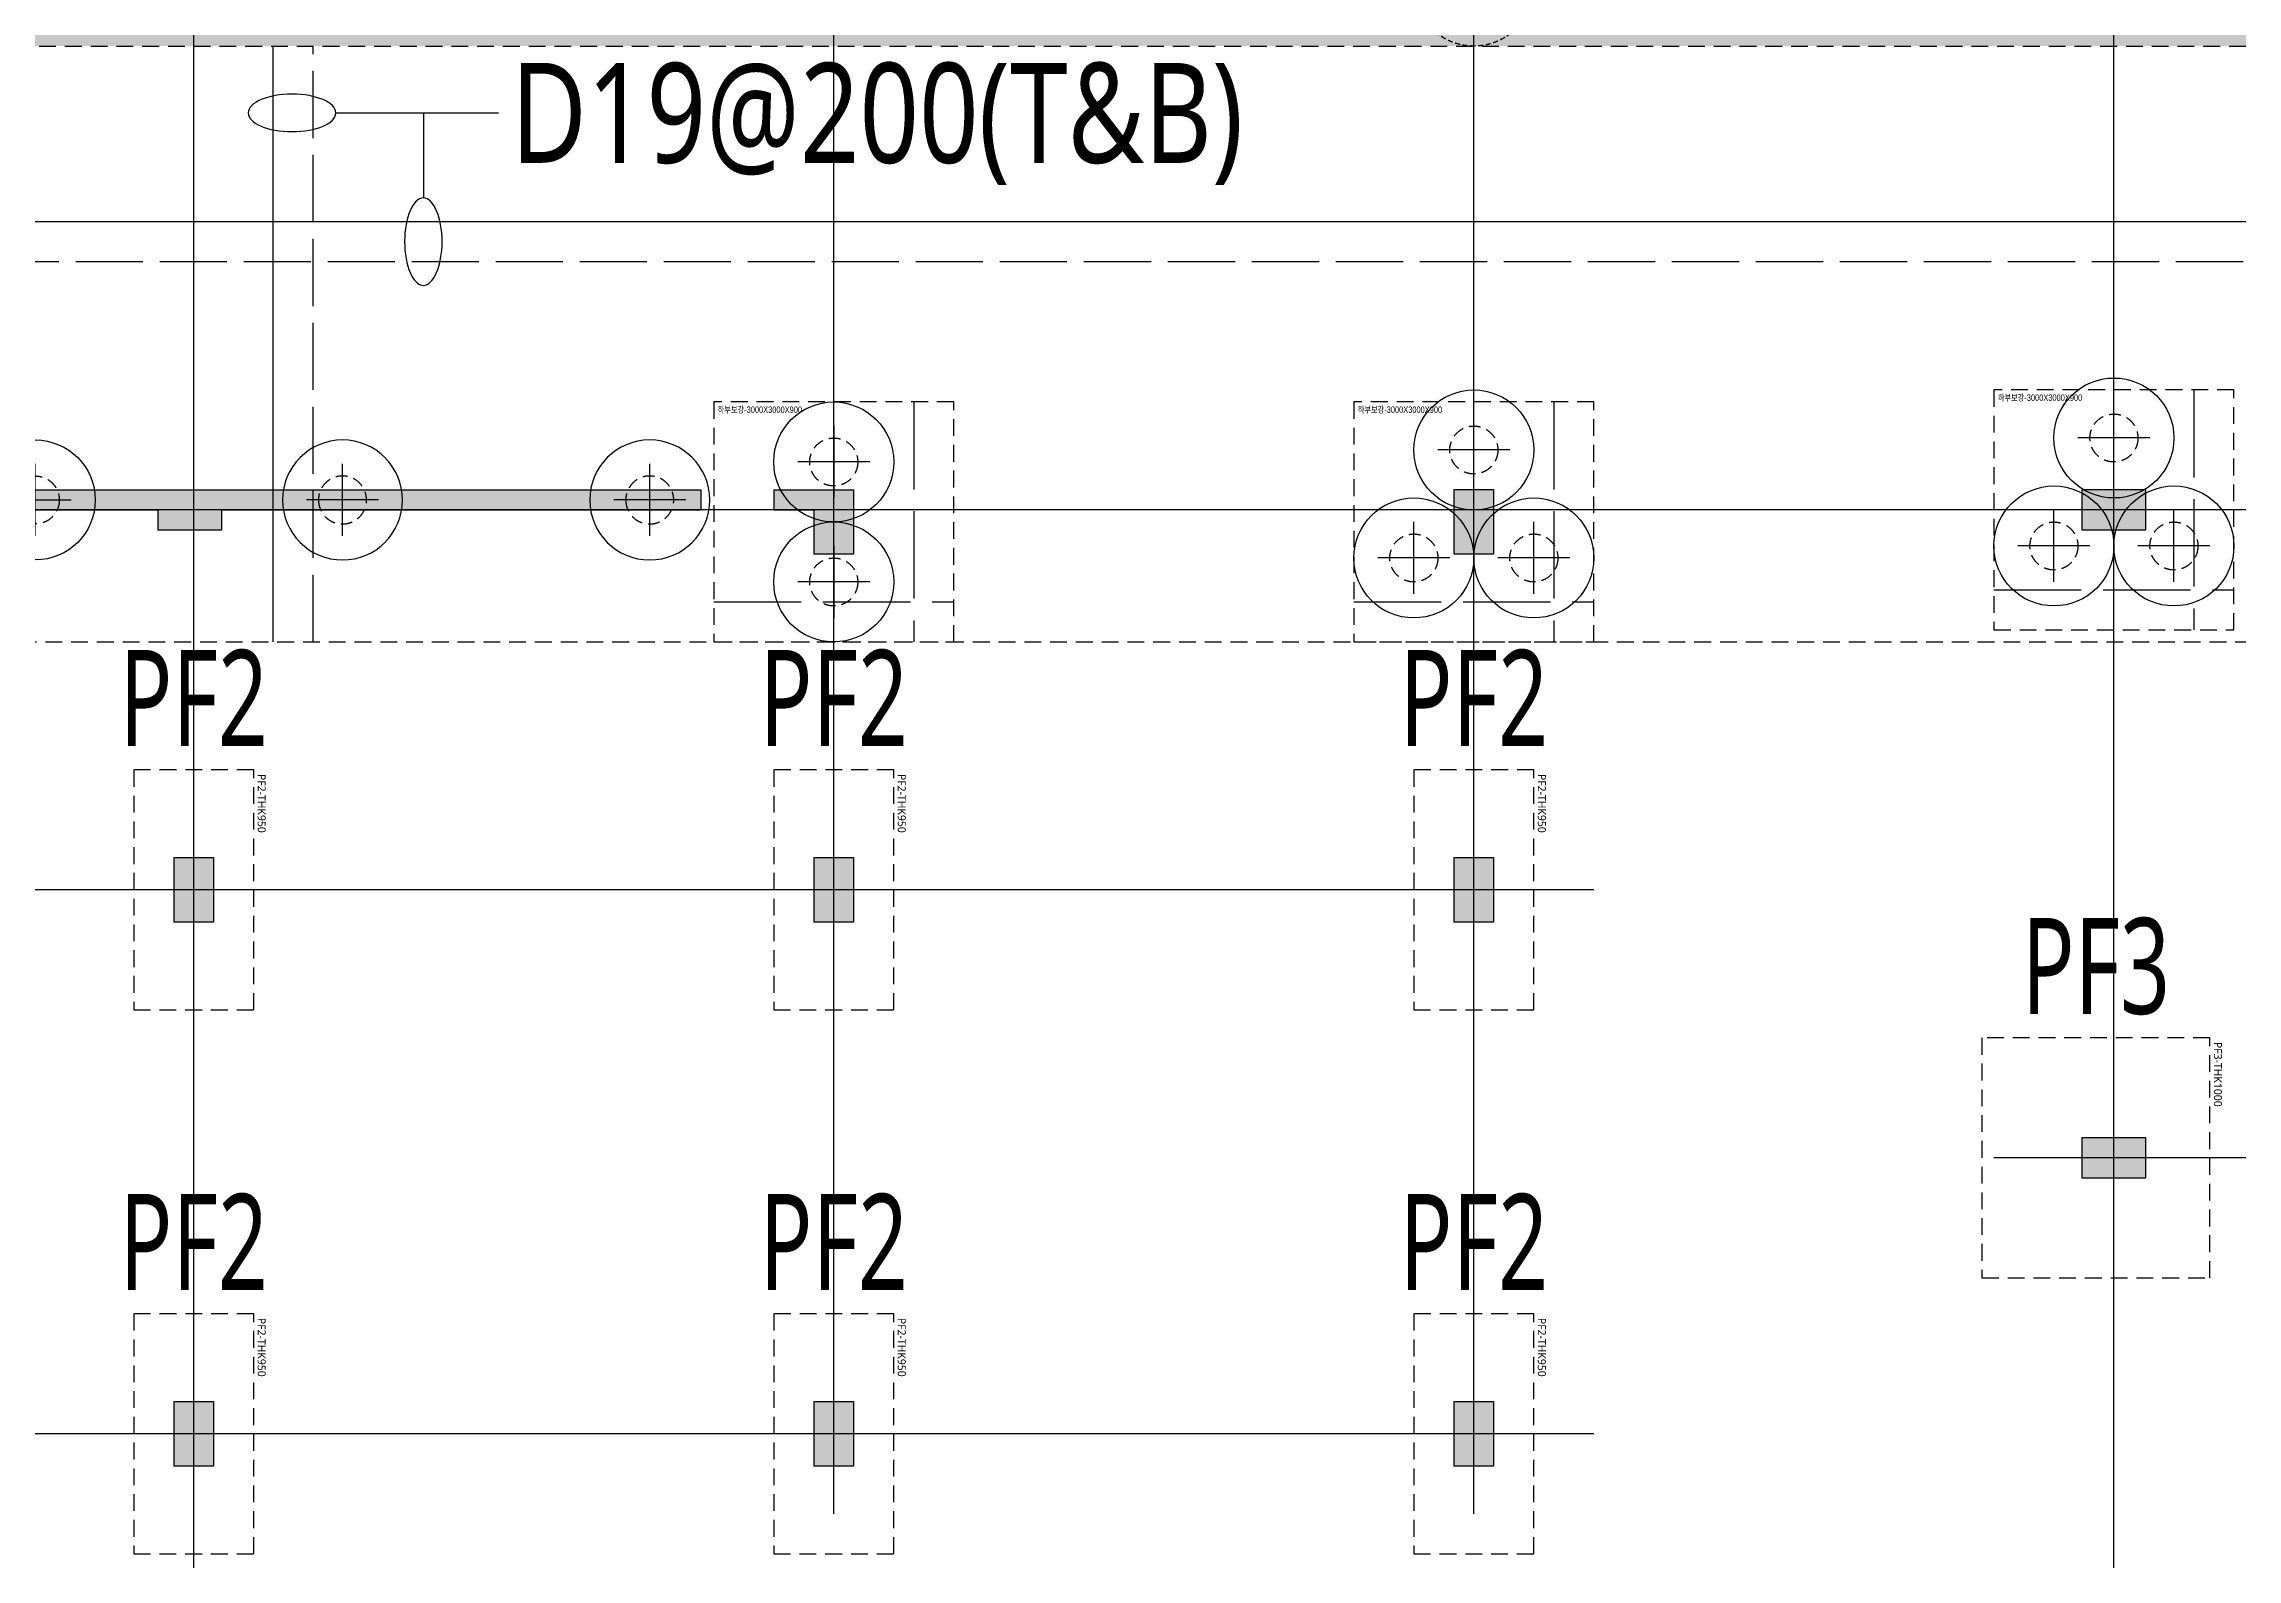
# Model space of a CAD drawing. Header units: millimetres. Extents: x 327808 to 2562540, y -728300 to 402793.
# Drawn here: x 808928 to 836340, y 260097 to 279041 of the extents above; entities that cross this region are included whole.
import ezdxf
from ezdxf.enums import TextEntityAlignment as Align

# ---------------------------------------------------------------- set-up
doc = ezdxf.new("R2010")
doc.units = ezdxf.units.MM
doc.header["$LTSCALE"] = 140
for name, pattern in [('HID2', [7.5, 6, -1.5]), ('XS-기초$0$CONTINOUS', [0]), ('XS-기초$0$HID', [2.3, 1.5, -0.8]), ('XS-기초$0$HID2', [7.5, 6, -1.5])]:
    doc.linetypes.add(name, pattern=pattern)
for name, color, linetype in [('252', 252, 'Continuous'), ('BAR-Bot', 2, 'HID2'), ('BAR-TOP', 2, 'Continuous'), ('LEADER', 7, 'Continuous'), ('NAME-F', 6, 'Continuous'), ('XS-기초$0$252', 252, 'Continuous'), ('XS-기초$0$BAR-B', 2, 'XS-기초$0$HID2'), ('XS-기초$0$CEN-P', 14, 'XS-기초$0$CONTINOUS'), ('XS-기초$0$MAT', 3, 'XS-기초$0$HID'), ('XS-기초$0$PILE', 3, 'XS-기초$0$HID'), ('XS-기초$0$PILE-P', 4, 'XS-기초$0$HID'), ('XS-기초$0$WALL', 11, 'Continuous'), ('XS-기초$0$기초연단', 3, 'Continuous'), ('XS-기초$0$하부보강', 7, 'XS-기초$0$HID')]:
    doc.layers.add(name, color=color, linetype=linetype)
doc.layers.add('TEXT', color=3, linetype='Continuous', lineweight=9)
doc.layers.add('XS-기초$0$DEFPOINT', color=144, linetype='Continuous', plot=False)
doc.styles.add('XS-기초$0$맑은고딕', font='malgun.ttf')
doc.styles.add('돋음', font='')
doc.styles.add('맑은고딕', font='malgun.ttf')
doc.styles.get('돋음').set_extended_font_data('Dotum')

# ---------------------------------------------------------------- blocks, each defined once
blk = doc.blocks.new('XS-기초$0$A$C762E058C')
at = {"layer": 'XS-기초$0$252'}
h = blk.add_hatch(color=256, dxfattribs=at)
h.dxf.hatch_style = 1
h.paths.add_polyline_path([(6100, -22900), (5300, -22900), (5300, -23400), (6100, -23400)])
h.paths.add_polyline_path([(6100, -31000), (5300, -31000), (5300, -31500), (6100, -31500)])
h.paths.add_polyline_path([(6100, -39100), (5300, -39100), (5300, -39600), (6100, -39600)])
h.paths.add_polyline_path([(6100, -47200), (5300, -47200), (5300, -47700), (6100, -47700)])
h.paths.add_polyline_path([(6100, -55300), (5300, -55300), (5300, -55800), (6100, -55800)])
h.paths.add_polyline_path([(6100, -63400), (5300, -63400), (5300, -63900), (6100, -63900)])
h.paths.add_polyline_path([(50390, -22900), (50390, -23150), (44400, -23150), (44400, -23400), (43600, -23400), (43600, -23150), (40100, -23150), (40100, -23700), (39600, -23700), (39600, -23150), (34900, -23150), (34900, -23700), (34400, -23700), (34400, -23150), (26900, -23150), (26900, -23700), (26400, -23700), (26400, -22900)])
h.paths.add_polyline_path([(51300, -22900), (51300, -23150), (51800, -23150), (51800, -23700), (52300, -23700), (52300, -22900)])
h.paths.add_polyline_path([(40100, -28300), (40100, -27500), (39600, -27500), (39600, -28300)])
h.paths.add_polyline_path([(13600, -23700), (13600, -22900), (13100, -22900), (13100, -23700)])
h.paths.add_polyline_path([(13600, -28300), (13600, -27500), (13100, -27500), (13100, -28300)])
h.paths.add_polyline_path([(26900, -28300), (26900, -27500), (26400, -27500), (26400, -28300)])
h.paths.add_polyline_path([(18900, -23700), (18900, -22900), (18400, -22900), (18400, -23700)])
h.paths.add_polyline_path([(52300, -28300), (52300, -27500), (51800, -27500), (51800, -28300)])
h.paths.add_polyline_path([(44300, -28300), (44300, -27500), (43800, -27500), (43800, -28300)])
h.paths.add_polyline_path([(34900, -28300), (34900, -27500), (34400, -27500), (34400, -28300)])
h.paths.add_polyline_path([(18900, -28300), (18900, -27500), (18400, -27500), (18400, -28300)])
h.paths.add_polyline_path([(35050, -47200), (34250, -47200), (34250, -47700), (35050, -47700)])
h.paths.add_polyline_path([(40250, -47200), (39450, -47200), (39450, -47700), (40250, -47700)])
h.paths.add_polyline_path([(34900, -39750), (34900, -38950), (34400, -38950), (34400, -39750)])
h.paths.add_polyline_path([(40250, -39100), (39450, -39100), (39450, -39600), (40250, -39600)])
h.paths.add_polyline_path([(40100, -35100), (40100, -34300), (39600, -34300), (39600, -35100)])
h.paths.add_polyline_path([(44450, -39100), (43650, -39100), (43650, -39600), (44450, -39600)])
h.paths.add_polyline_path([(44300, -35100), (44300, -34300), (43800, -34300), (43800, -35100)])
h.paths.add_polyline_path([(34900, -35100), (34900, -34300), (34400, -34300), (34400, -35100)])
h.paths.add_polyline_path([(44450, -47200), (43650, -47200), (43650, -47700), (44450, -47700)])
h.paths.add_polyline_path([(44450, -63400), (43650, -63400), (43650, -63900), (44450, -63900)])
h.paths.add_polyline_path([(44450, -55300), (43650, -55300), (43650, -55800), (44450, -55800)])
h.paths.add_polyline_path([(52250, -63400), (51450, -63400), (51450, -63900), (52250, -63900)])
h.paths.add_polyline_path([(60350, -55300), (59550, -55300), (59550, -55800), (60350, -55800)])
h.paths.add_polyline_path([(52250, -55300), (51450, -55300), (51450, -55800), (52250, -55800)])
h.paths.add_polyline_path([(60350, -63400), (59550, -63400), (59550, -63900), (60350, -63900)])
h.paths.add_polyline_path([(52300, -35100), (52300, -34300), (51800, -34300), (51800, -35100)])
h.paths.add_polyline_path([(60300, -35100), (60300, -34300), (59800, -34300), (59800, -35100)])
h.paths.add_polyline_path([(60350, -39100), (59550, -39100), (59550, -39600), (60350, -39600)])
h.paths.add_polyline_path([(52250, -39100), (51450, -39100), (51450, -39600), (52250, -39600)])
h.paths.add_polyline_path([(60350, -47200), (59550, -47200), (59550, -47700), (60350, -47700)])
h.paths.add_polyline_path([(52250, -47200), (51450, -47200), (51450, -47700), (52250, -47700)])
h.paths.add_polyline_path([(60300, -23700), (60300, -22900), (59800, -22900), (59800, -23700)])
h.paths.add_polyline_path([(60300, -28300), (60300, -27500), (59800, -27500), (59800, -28300)])
h = blk.add_hatch(color=256, dxfattribs=at)
h.dxf.hatch_style = 1
h.paths.add_polyline_path([(93400, -71500), (92600, -71500), (92600, -72000), (93400, -72000)])
h.paths.add_polyline_path([(85300, -71500), (84500, -71500), (84500, -72000), (85300, -72000)])
h.paths.add_polyline_path([(93400, -63400), (92600, -63400), (92600, -63900), (93400, -63900)])
h.paths.add_polyline_path([(85300, -63400), (84500, -63400), (84500, -63900), (85300, -63900)])
h.paths.add_polyline_path([(93400, -55300), (92600, -55300), (92600, -55800), (93400, -55800)])
h.paths.add_polyline_path([(85300, -55300), (84500, -55300), (84500, -55800), (85300, -55800)])
h.paths.add_polyline_path([(93400, -47200), (92600, -47200), (92600, -47700), (93400, -47700)])
h.paths.add_polyline_path([(85300, -47200), (84500, -47200), (84500, -47700), (85300, -47700)])
h.paths.add_polyline_path([(93400, -39100), (92600, -39100), (92600, -39600), (93400, -39600)])
h.paths.add_polyline_path([(85300, -39100), (84500, -39100), (84500, -39600), (85300, -39600)])
h.paths.add_polyline_path([(73650, -71500), (72850, -71500), (72850, -72000), (73650, -72000)])
h.paths.add_polyline_path([(77850, -71500), (77050, -71500), (77050, -72000), (77850, -72000)])
h.paths.add_polyline_path([(68450, -71500), (67650, -71500), (67650, -72000), (68450, -72000)])
h.paths.add_polyline_path([(73650, -63400), (72850, -63400), (72850, -63900), (73650, -63900)])
h.paths.add_polyline_path([(77850, -63400), (77050, -63400), (77050, -63900), (77850, -63900)])
h.paths.add_polyline_path([(68450, -63400), (67650, -63400), (67650, -63900), (68450, -63900)])
h.paths.add_polyline_path([(73650, -55300), (72850, -55300), (72850, -55800), (73650, -55800)])
h.paths.add_polyline_path([(77850, -55300), (77050, -55300), (77050, -55800), (77850, -55800)])
h.paths.add_polyline_path([(68450, -55300), (67650, -55300), (67650, -55800), (68450, -55800)])
h.paths.add_polyline_path([(73650, -47200), (72850, -47200), (72850, -47700), (73650, -47700)])
h.paths.add_polyline_path([(77850, -47200), (77050, -47200), (77050, -47700), (77850, -47700)])
h.paths.add_polyline_path([(68450, -47200), (67650, -47200), (67650, -47700), (68450, -47700)])
h.paths.add_polyline_path([(73650, -39100), (72850, -39100), (72850, -39600), (73650, -39600)])
h.paths.add_polyline_path([(77850, -39100), (77050, -39100), (77050, -39600), (77850, -39600)])
h.paths.add_polyline_path([(68450, -39100), (67650, -39100), (67650, -39600), (68450, -39600)])
h.paths.add_polyline_path([(73650, -22900), (72850, -22900), (72850, -23400), (73650, -23400)])
h.paths.add_polyline_path([(73650, -31000), (72850, -31000), (72850, -31500), (73650, -31500)])
h.paths.add_polyline_path([(101500, -63400), (100700, -63400), (100700, -63900), (101500, -63900)])
h.paths.add_polyline_path([(101500, -41540), (100700, -41540), (100700, -42040), (101500, -42040)])
h.paths.add_polyline_path([(101500, -35500), (100700, -35500), (100700, -36000), (101500, -36000)])
h.paths.add_polyline_path([(101500, -29350), (100700, -29350), (100700, -29850), (101500, -29850)])
h.paths.add_polyline_path([(101500, -22900), (100700, -22900), (100700, -23400), (101500, -23400)])
h.paths.add_polyline_path([(68450, -22900), (67650, -22900), (67650, -23400), (68450, -23400)])
h.paths.add_polyline_path([(77850, -22900), (77050, -22900), (77050, -23400), (77850, -23400)])
h.paths.add_polyline_path([(85300, -22900), (84500, -22900), (84500, -23400), (85300, -23400)])
h.paths.add_polyline_path([(93400, -31000), (92600, -31000), (92600, -31500), (93400, -31500)])
h.paths.add_polyline_path([(77850, -31000), (77050, -31000), (77050, -31500), (77850, -31500)])
h.paths.add_polyline_path([(85300, -31000), (84500, -31000), (84500, -31500), (85300, -31500)])
h.paths.add_polyline_path([(93400, -22900), (92600, -22900), (92600, -23400), (93400, -23400)])
h.paths.add_polyline_path([(68450, -31000), (67650, -31000), (67650, -31500), (68450, -31500)])
h.paths.add_polyline_path([(101500, -47580), (100700, -47580), (100700, -48080), (101500, -48080)])
h.paths.add_polyline_path([(101500, -55300), (100700, -55300), (100700, -55800), (101500, -55800)])
h.paths.add_polyline_path([(101700, -72000), (101700, -71200), (101200, -71200), (101200, -72000)])
h.paths.add_polyline_path([(125700, -72000), (125700, -71200), (125200, -71200), (125200, -72000)])
h.paths.add_polyline_path([(117700, -72000), (117700, -71200), (117200, -71200), (117200, -72000)])
h.paths.add_polyline_path([(109700, -72000), (109700, -71200), (109200, -71200), (109200, -72000)])
h.paths.add_polyline_path([(136755, -71500), (135955, -71500), (135955, -72000), (136755, -72000)])
h.paths.add_polyline_path([(144555, -71500), (143755, -71500), (143755, -72000), (144555, -72000)])
h.paths.add_polyline_path([(133700, -72000), (133700, -71200), (133200, -71200), (133200, -72000)])
blk = doc.blocks.new('XS-기초$0$PF2')
at = {"layer": 'XS-기초$0$MAT', "linetype": 'XS-기초$0$HID'}
blk.add_lwpolyline([(-1500, -750), (1500, -750), (1500, 750), (-1500, 750)], close=True, dxfattribs=at)
at = {"layer": 'XS-기초$0$DEFPOINT', "color": 1, "style": 'XS-기초$0$맑은고딕'}
blk.add_text('PF2-THK950', height=100, dxfattribs=at).set_placement((-1450, 850), align=Align.MIDDLE_LEFT)
blk = doc.blocks.new('XS-기초$0$PILE-P')
at = {"layer": 'XS-기초$0$DEFPOINT'}
blk.add_circle((0, 0), 750, dxfattribs=at)
at = {"layer": 'XS-기초$0$PILE-P', "color": 4, "linetype": 'XS-기초$0$CONTINOUS'}
for p, q in [((0, -450), (0, 450)), ((-450, 0), (450, 0))]:
    blk.add_line(p, q, dxfattribs=at)
at = {"layer": 'XS-기초$0$PILE-P', "linetype": 'XS-기초$0$HID', "ltscale": 0.7}
blk.add_circle((0, 0), 300, dxfattribs=at)
blk = doc.blocks.new('XS-기초$0$PF3')
at = {"layer": 'XS-기초$0$MAT', "linetype": 'XS-기초$0$HID'}
blk.add_lwpolyline([(-1500, -1650), (1500, -1650), (1500, 1200), (-1500, 1200)], close=True, dxfattribs=at)
at = {"layer": 'XS-기초$0$DEFPOINT', "color": 1, "style": 'XS-기초$0$맑은고딕'}
blk.add_text('PF3-THK1000', height=100, dxfattribs=at).set_placement((-1450, 1300), align=Align.MIDDLE_LEFT)
blk = doc.blocks.new('XS-기초$0$PILE-600')
at = {"layer": 'XS-기초$0$DEFPOINT', "color": 173, "linetype": 'XS-기초$0$HID', "ltscale": 0.3}
blk.add_circle((0, 0), 750, dxfattribs=at)
at = {"layer": 'XS-기초$0$PILE', "linetype": 'Continuous'}
for p, q in [((0, -450), (0, 450)), ((-450, 0), (450, 0))]:
    blk.add_line(p, q, dxfattribs=at)
at = {"layer": 'XS-기초$0$PILE', "ltscale": 0.5}
blk.add_circle((0, 0), 300, dxfattribs=at)
blk = doc.blocks.new('XS-기초$0$하부보강')
at = {"layer": 'XS-기초$0$BAR-B', "ltscale": 1.3}
for p, q in [((1000, 1500), (1000, -1500)), ((-1500, -1000), (1500, -1000))]:
    blk.add_line(p, q, dxfattribs=at)
at = {"layer": 'XS-기초$0$하부보강', "linetype": 'XS-기초$0$HID'}
blk.add_lwpolyline([(-1500, -1500), (1500, -1500), (1500, 1500), (-1500, 1500)], close=True, dxfattribs=at)
at = {"layer": 'XS-기초$0$DEFPOINT', "color": 1, "style": '돋음', "width": 0.8}
blk.add_text('하부보강-3000X3000X900', height=80, dxfattribs=at).set_placement((-1450, 1404), align=Align.MIDDLE_LEFT)

msp = doc.modelspace()

# ---------------------------------------------------------------- hatches: boundary and pattern name
at = {"layer": '252'}
h = msp.add_hatch(color=256, dxfattribs=at)
h.dxf.hatch_style = 1
h.paths.add_polyline_path([(839380.4, 279013.9), (839380.4, 288988.9), (838630.4, 288988.9), (838630.4, 297788.9), (829805.4, 297788.9), (829805.4, 302138.9), (821345.4, 302138.9), (821345.4, 314823.9), (825155.4, 314823.9), (825155.4, 321073.9), (809680.4, 321073.9), (809680.4, 290468.9), (808975.4, 290468.9), (808975.4, 282838.9), (808225.4, 282838.9), (808225.4, 279013.9)])

# ---------------------------------------------------------------- linework, layer by layer
at = {"layer": 'BAR-Bot'}
for p, q in [((812292.9, 271563.9), (812292.9, 279013.9)), ((792525.4, 276318.9), (841500.4, 276318.9))]:
    msp.add_line(p, q, dxfattribs=at)
at = {"layer": 'BAR-TOP'}
for p, q in [((811792.9, 271563.9), (811792.9, 279013.9)), ((792525.4, 276818.9), (841500.4, 276818.9))]:
    msp.add_line(p, q, dxfattribs=at)
at = {"layer": 'LEADER'}
for p, q in [((812577.2, 278178.3), (814608.4, 278178.3)), ((813670.9, 278178.3), (813670.9, 277115.8))]:
    msp.add_line(p, q, dxfattribs=at)
at = {"layer": 'LEADER', "extrusion": (0, 0, -1)}
for centre, major_axis in [((812030.3, 278178.3), (546.9, 0)), ((813670.9, 276568.9), (0, -546.9))]:
    msp.add_ellipse(centre, major_axis=major_axis, ratio=0.4285714, dxfattribs=at)
at = {"layer": 'XS-기초$0$CEN-P'}
for p, q in [((810800.4, 146453.9), (810800.4, 341453.9)), ((818800.4, 260663.9), (818800.4, 341453.9)), ((826800.4, 260663.9), (826800.4, 341453.9)), ((834800.4, 223613.9), (834800.4, 341453.9)), ((955930.4, 273213.9), (731950.4, 273213.9)), ((828300.4, 268463.9), (778600.4, 268463.9)), ((955930.4, 265113.9), (833300.4, 265113.9)), ((828300.4, 261663.9), (788560.4, 261663.9))]:
    msp.add_line(p, q, dxfattribs=at)
at = {"layer": 'XS-기초$0$WALL'}
for p, q in [((793150.4, 273463.9), (817140.4, 273463.9)), ((817140.4, 273463.9), (817140.4, 273213.9)), ((818050.4, 273463.9), (819050.4, 273463.9)), ((818050.4, 273463.9), (818050.4, 273213.9)), ((819050.4, 272663.9), (819050.4, 273463.9)), ((827050.4, 273463.9), (826550.4, 273463.9)), ((826550.4, 273463.9), (826550.4, 272663.9)), ((827050.4, 272663.9), (827050.4, 273463.9)), ((834400.4, 273463.9), (834400.4, 272963.9)), ((835200.4, 273463.9), (834400.4, 273463.9)), ((835200.4, 272963.9), (835200.4, 273463.9)), ((806850.4, 273213.9), (810350.4, 273213.9)), ((810350.4, 273213.9), (810350.4, 272963.9)), ((811150.4, 273213.9), (817140.4, 273213.9)), ((811150.4, 272963.9), (811150.4, 273213.9)), ((818050.4, 273213.9), (818550.4, 273213.9)), ((818550.4, 273213.9), (818550.4, 272663.9)), ((810350.4, 272963.9), (811150.4, 272963.9)), ((834400.4, 272963.9), (835200.4, 272963.9)), ((818550.4, 272663.9), (819050.4, 272663.9)), ((826550.4, 272663.9), (827050.4, 272663.9)), ((811050.4, 268863.9), (810550.4, 268863.9)), ((810550.4, 268863.9), (810550.4, 268063.9)), ((811050.4, 268063.9), (811050.4, 268863.9)), ((819050.4, 268863.9), (818550.4, 268863.9)), ((818550.4, 268863.9), (818550.4, 268063.9)), ((819050.4, 268063.9), (819050.4, 268863.9)), ((827050.4, 268863.9), (826550.4, 268863.9)), ((826550.4, 268863.9), (826550.4, 268063.9)), ((827050.4, 268063.9), (827050.4, 268863.9)), ((810550.4, 268063.9), (811050.4, 268063.9)), ((818550.4, 268063.9), (819050.4, 268063.9)), ((826550.4, 268063.9), (827050.4, 268063.9)), ((834400.4, 265363.9), (834400.4, 264863.9)), ((835200.4, 265363.9), (834400.4, 265363.9)), ((835200.4, 264863.9), (835200.4, 265363.9)), ((834400.4, 264863.9), (835200.4, 264863.9)), ((811050.4, 262063.9), (810550.4, 262063.9)), ((810550.4, 262063.9), (810550.4, 261263.9)), ((811050.4, 261263.9), (811050.4, 262063.9)), ((819050.4, 262063.9), (818550.4, 262063.9)), ((818550.4, 262063.9), (818550.4, 261263.9)), ((819050.4, 261263.9), (819050.4, 262063.9)), ((827050.4, 262063.9), (826550.4, 262063.9)), ((826550.4, 262063.9), (826550.4, 261263.9)), ((827050.4, 261263.9), (827050.4, 262063.9)), ((810550.4, 261263.9), (811050.4, 261263.9)), ((818550.4, 261263.9), (819050.4, 261263.9)), ((826550.4, 261263.9), (827050.4, 261263.9))]:
    msp.add_line(p, q, dxfattribs=at)
at = {"layer": 'XS-기초$0$기초연단', "linetype": 'XS-기초$0$HID'}
for p, q in [((808225.4, 279013.9), (839380.4, 279013.9)), ((792525.4, 271563.9), (841500.4, 271563.9))]:
    msp.add_line(p, q, dxfattribs=at)

# ---------------------------------------------------------------- block references
at = {"layer": 'XS-기초$0$252'}
msp.add_blockref('XS-기초$0$A$C762E058C', (766750.4, 296363.9), dxfattribs=at)
at = {"layer": 'XS-기초$0$PILE'}
msp.add_blockref('XS-기초$0$PILE-600', (826800.4, 279763.9), dxfattribs=at)
at = {"layer": 'XS-기초$0$PILE-P'}
for name, p, rotation in [('XS-기초$0$PILE-P', (826800.4, 273963.9), 89.99999999999997), ('XS-기초$0$PILE-P', (834800.4, 274113.9), 89.99999999999997), ('XS-기초$0$PILE-P', (818800.4, 273813.9), 180), ('XS-기초$0$PILE-P', (826050.4, 272613.9), 89.99999999999997), ('XS-기초$0$PILE-P', (827550.4, 272613.9), 89.99999999999997), ('XS-기초$0$PILE-P', (834050.4, 272763.9), 89.99999999999997), ('XS-기초$0$PILE-P', (835550.4, 272763.9), 89.99999999999997), ('XS-기초$0$PILE-P', (818800.4, 272313.9), 180), ('XS-기초$0$PF2', (810800.4, 268463.9), 270), ('XS-기초$0$PF2', (818800.4, 268463.9), 270), ('XS-기초$0$PF2', (826800.4, 268463.9), 270), ('XS-기초$0$PF3', (834800.4, 265113.9), 270), ('XS-기초$0$PF2', (810800.4, 261663.9), 270), ('XS-기초$0$PF2', (818800.4, 261663.9), 270), ('XS-기초$0$PF2', (826800.4, 261663.9), 270)]:
    msp.add_blockref(name, p, dxfattribs=dict(at, rotation=rotation))
msp.add_blockref('XS-기초$0$PILE-P', (808820.4, 273338.9), dxfattribs=at)
at = {"layer": 'XS-기초$0$PILE-P', "xscale": -1}
for p in [(812660.4, 273338.9), (816500.4, 273338.9)]:
    msp.add_blockref('XS-기초$0$PILE-P', p, dxfattribs=at)
at = {"layer": 'XS-기초$0$하부보강'}
for p in [(834800.4, 273213.9), (818800.4, 273063.9), (826800.4, 273063.9)]:
    msp.add_blockref('XS-기초$0$하부보강', p, dxfattribs=at)

# ---------------------------------------------------------------- texts
at = {"layer": 'NAME-F', "style": '맑은고딕', "width": 0.7}
for s, p in [('PF2', (810800.4, 270863.9)), ('PF2', (818800.4, 270863.9)), ('PF2', (826800.4, 270863.9)), ('PF3', (834575.4, 267513.9)), ('PF2', (810800.4, 264063.9)), ('PF2', (818800.4, 264063.9)), ('PF2', (826800.4, 264063.9))]:
    msp.add_text(s, height=1200, dxfattribs=at).set_placement(p, align=Align.MIDDLE_CENTER)
at = {"layer": 'TEXT', "style": '맑은고딕', "width": 0.8}
msp.add_text('D19@200(T&B)', height=1250, dxfattribs=at).set_placement((814764.7, 278178.3), align=Align.MIDDLE_LEFT)

doc.saveas('drawing.dxf')
